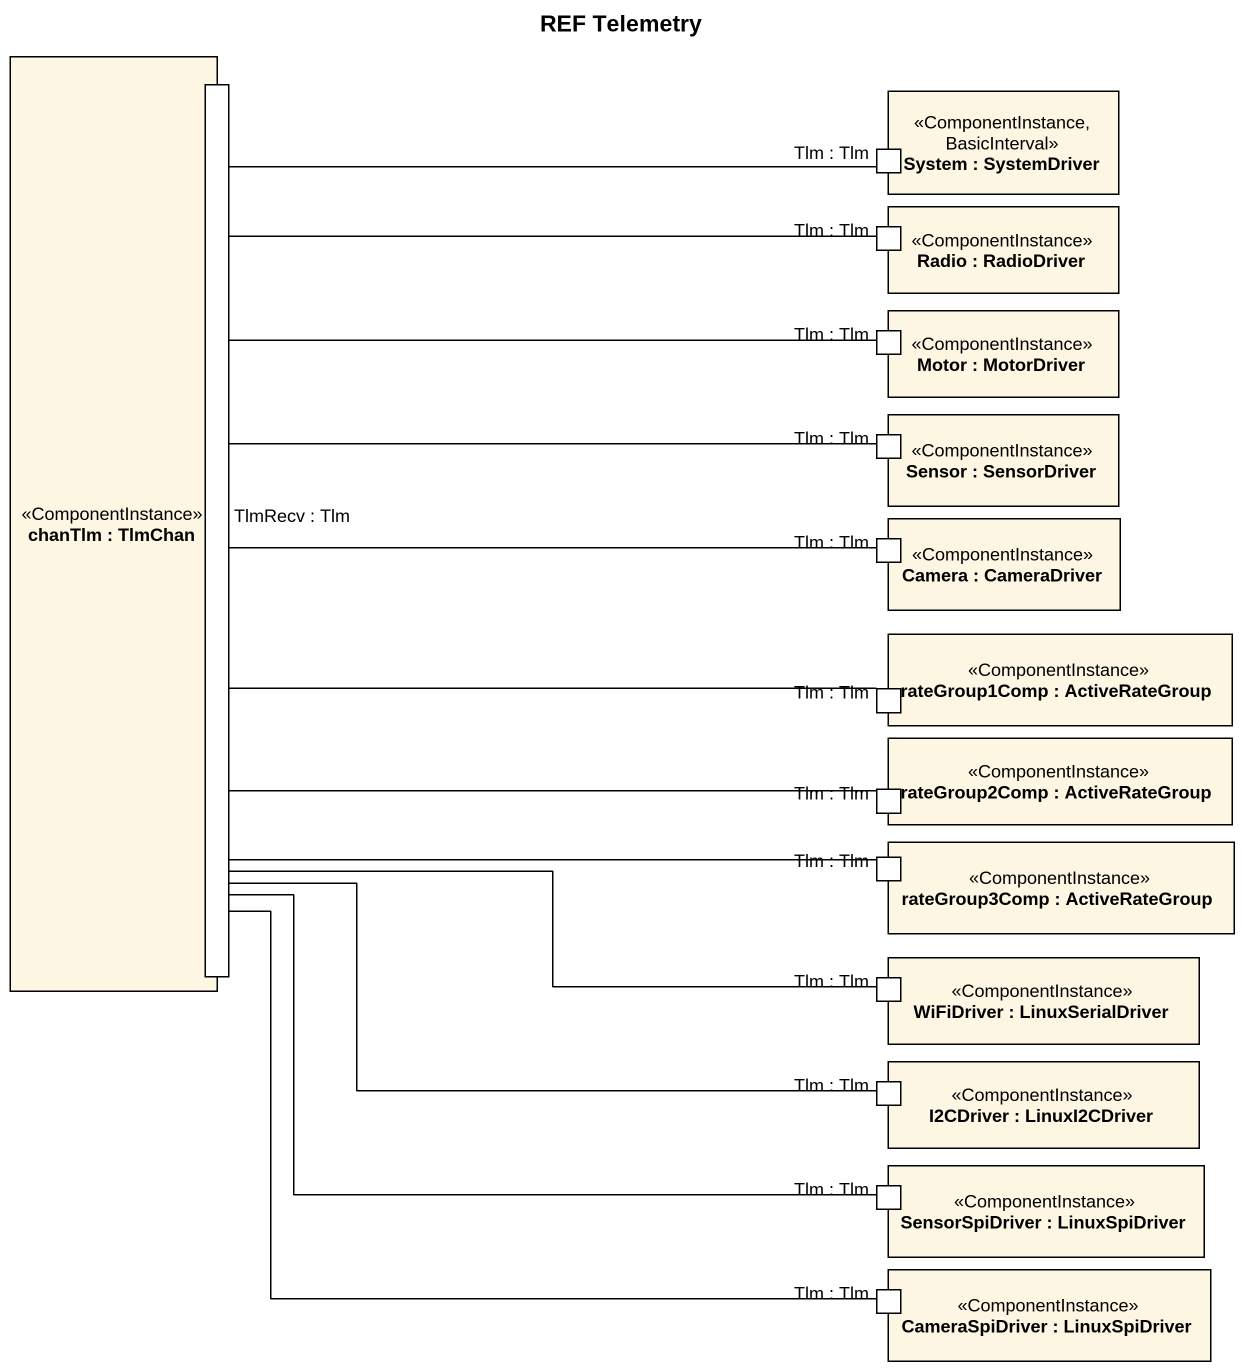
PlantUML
@startuml
title REF Telemetry
rectangle "chanTlm : TlmChan" as chanTlm <<ComponentInstance>> {
  port "TlmRecv : Tlm" as TlmRecv_Tlm
}
rectangle "System : SystemDriver" as System <<ComponentInstance, BasicInterval>> {
  port "Tlm : Tlm" as Tlm_Tlm
}
rectangle "Radio : RadioDriver" as Radio <<ComponentInstance>> {
  port "Tlm : Tlm" as Tlm_Tlm_2
}
rectangle "Motor : MotorDriver" as Motor <<ComponentInstance>> {
  port "Tlm : Tlm" as Tlm_Tlm_3
}
rectangle "Sensor : SensorDriver" as Sensor <<ComponentInstance>> {
  port "Tlm : Tlm" as Tlm_Tlm_4
}
rectangle "Camera : CameraDriver" as Camera <<ComponentInstance>> {
  port "Tlm : Tlm" as Tlm_Tlm_5
}
rectangle "rateGroup1Comp : ActiveRateGroup" as rateGroup1Comp <<ComponentInstance>> {
  port "Tlm : Tlm" as Tlm_Tlm_6
}
rectangle "rateGroup2Comp : ActiveRateGroup" as rateGroup2Comp <<ComponentInstance>> {
  port "Tlm : Tlm" as Tlm_Tlm_7
}
rectangle "rateGroup3Comp : ActiveRateGroup" as rateGroup3Comp <<ComponentInstance>> {
  port "Tlm : Tlm" as Tlm_Tlm_8
}
rectangle "WiFiDriver : LinuxSerialDriver" as WiFiDriver <<ComponentInstance>> {
  port "Tlm : Tlm" as Tlm_Tlm_9
}
rectangle "I2CDriver : LinuxI2CDriver" as I2CDriver <<ComponentInstance>> {
  port "Tlm : Tlm" as Tlm_Tlm_10
}
rectangle "SensorSpiDriver : LinuxSpiDriver" as SensorSpiDriver <<ComponentInstance>> {
  port "Tlm : Tlm" as Tlm_Tlm_11
}
rectangle "CameraSpiDriver : LinuxSpiDriver" as CameraSpiDriver <<ComponentInstance>> {
  port "Tlm : Tlm" as Tlm_Tlm_12
}
Tlm_Tlm -left- TlmRecv_Tlm
Tlm_Tlm_2 -left- TlmRecv_Tlm
Tlm_Tlm_3 -left- TlmRecv_Tlm
Tlm_Tlm_4 -left- TlmRecv_Tlm
Tlm_Tlm_5 -left- TlmRecv_Tlm
Tlm_Tlm_6 -left- TlmRecv_Tlm
Tlm_Tlm_7 -left- TlmRecv_Tlm
Tlm_Tlm_8 -left- TlmRecv_Tlm
Tlm_Tlm_9 -up- TlmRecv_Tlm
Tlm_Tlm_10 -up- TlmRecv_Tlm
Tlm_Tlm_11 -up- TlmRecv_Tlm
Tlm_Tlm_12 -up- TlmRecv_Tlm
@enduml
